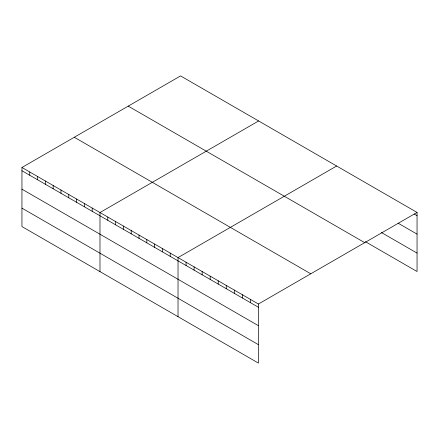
<?xml version="1.0" encoding="UTF-8"?>
<svg xmlns="http://www.w3.org/2000/svg" width="439" height="439" viewBox="0 0 439 439"><rect width="100%" height="100%" fill="white"/><g stroke="black" fill="none" stroke-linecap="round" stroke-linejoin="round"><path stroke-width="0.66" d="M258.428 325.7L258.428 304.013L21.95 167.484L21.95 226.568L258.428 363.097L258.428 325.7L21.95 189.171M365.363 241.675L417.05 271.516L417.05 212.432L180.572 75.903L21.95 167.484M258.609 120.961L99.988 212.536L99.988 271.62M336.647 166.013L178.025 257.594L178.025 316.678M258.428 304.013L417.05 212.432M414.18 214.04L417.05 215.697M398.096 223.177L417.05 234.119M381.442 232.538L417.05 253.094M128.226 106.128L364.705 242.657M74.295 137.264L310.774 273.793M21.95 170.749L258.428 307.278M21.95 208.146L258.428 344.675M250.389 299.371L250.389 302.636M242.35 294.728L242.35 297.993M234.305 290.086L234.305 293.351M226.266 285.443L226.266 288.708M218.227 280.801L218.227 284.066M210.188 276.164L210.188 279.423M202.149 271.522L202.149 274.787M194.104 266.879L194.104 270.144M186.065 262.237L186.065 265.502M170.222 253.089L170.222 256.354M162.419 248.584L162.419 251.849M154.616 244.079L154.616 247.344M146.813 239.573L146.813 242.838M139.004 235.068L139.004 238.333M131.201 230.563L131.201 233.828M123.397 226.058L123.397 229.317M115.594 221.547L115.594 224.812M107.791 217.042L107.791 220.307M92.185 208.031L92.185 211.296M84.381 203.526L84.381 206.791M76.578 199.021L76.578 202.286M68.775 194.515L68.775 197.78M60.966 190.01L60.966 193.275M53.163 185.505L53.163 188.77M45.36 181L45.36 184.265M37.556 176.494L37.556 179.76M29.753 171.989L29.753 175.254"/></g></svg>
